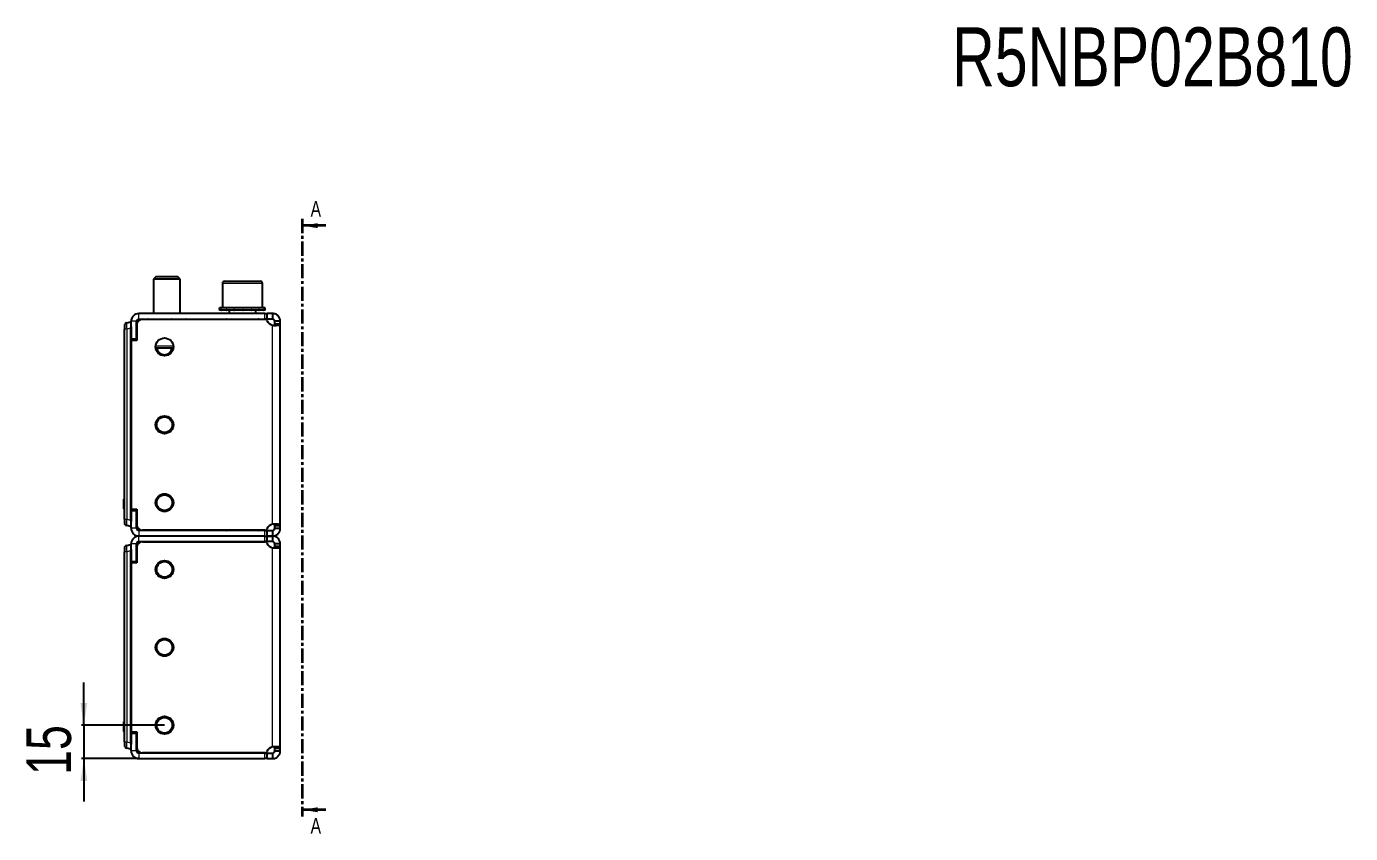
# Model space of a CAD drawing. Header units: millimetres. Extents: x 0 to 2835, y -808 to 618.
# Drawn here: x 903 to 1497, y 256 to 618 of the extents above; entities that cross this region are included whole.
import ezdxf

# ---------------------------------------------------------------- set-up
doc = ezdxf.new("R2010")
doc.units = ezdxf.units.MM
doc.linetypes.add('CENTER', pattern=[10.16, 6.35, -1.27, 1.27, -1.27])
doc.layers.add('FORMAT', color=7, linetype='Continuous')
doc.styles.add('SLDTEXTSTYLE0', font='TXT', dxfattribs={"width": 0.75})
doc.dimstyles.new('SLDDIMSTYLE1', dxfattribs={"dimtxt": 20, "dimasz": 10, "dimexe": 0, "dimexo": 0.0625, "dimgap": 5, "dimtad": 2, "dimdec": 1, "dimrnd": 1e-09, "dimzin": 12, "dimdsep": 46, "dimtxsty": 'SLDTEXTSTYLE0', "dimsah": 1, "dimcen": 0.09, "dimadec": 0, "dimazin": 3, "dimtfac": 1, "dimtmove": 0, "dimatfit": 0, "dimfxl": 0, "dimfrac": 2, "dimtolj": 1, "dimtzin": 12, "dimarcsym": 0})

# ---------------------------------------------------------------- blocks, each defined once
blk = doc.blocks.new('_D_3')
at = {"layer": 'FORMAT'}
for p, q in [((928.48, 304.39), (928.48, 323.62)), ((964.67, 304.39), (927.48, 304.39)), ((928.48, 304.39), (928.48, 289.39)), ((953.17, 289.39), (927.48, 289.39)), ((928.48, 289.39), (928.48, 270.16))]:
    blk.add_line(p, q, dxfattribs=at)
for points in [[(928.48, 304.39), (930.02, 314.39), (926.94, 314.39)], [(928.48, 289.39), (926.94, 279.39), (930.02, 279.39)]]:
    blk.add_solid(points, dxfattribs=at)
at = {"layer": 'FORMAT', "insert": (902.7, 282.11), "char_height": 20, "attachment_point": 1, "rotation": 90, "style": 'SLDTEXTSTYLE0'}
blk.add_mtext('15', dxfattribs=at)

msp = doc.modelspace()

# ---------------------------------------------------------------- linework, layer by layer
at = {"color": 7, "linetype": 'CENTER', "lineweight": 35}
msp.add_line((1026.55, 531.87), (1026.55, 263.4), dxfattribs=at)
at = {"color": 7, "linetype": 'Continuous', "lineweight": 35}
for p, q in [((1037.19, 528.87), (1026.55, 528.87)), ((1037.19, 266.4), (1026.55, 266.4))]:
    msp.add_line(p, q, dxfattribs=at)
at = {"color": 7, "linetype": 'Continuous', "lineweight": 25}
for p, q in [((960.76, 505.89), (959.68, 504.82)), ((970.61, 505.89), (960.76, 505.89)), ((971.68, 504.82), (970.61, 505.89)), ((959.68, 504.82), (959.68, 489.39)), ((971.68, 504.82), (959.68, 504.82)), ((971.68, 489.39), (971.68, 504.82)), ((990.68, 502.89), (990.68, 491.89)), ((991.68, 503.89), (1007.68, 503.89)), ((1007.68, 503.89), (1007.68, 503.89)), ((1008.68, 491.89), (1008.68, 502.89)), ((1009.78, 489.39), (953.18, 489.39)), ((989.43, 491.89), (989.43, 490.89)), ((989.43, 491.89), (989.44, 491.89)), ((989.43, 490.89), (989.44, 490.89)), ((989.44, 491.89), (989.44, 491.64)), ((990.27, 491.89), (989.44, 491.89)), ((989.44, 490.89), (989.44, 491.14)), ((990.27, 490.89), (989.44, 490.89)), ((990.27, 491.89), (990.37, 491.89)), ((990.27, 490.89), (990.37, 490.89)), ((990.37, 491.89), (990.37, 491.64)), ((992.54, 491.89), (990.37, 491.89)), ((990.37, 490.89), (990.37, 491.14)), ((992.54, 490.89), (990.37, 490.89)), ((992.54, 491.89), (992.72, 491.89)), ((992.54, 490.89), (992.72, 490.89)), ((992.72, 491.89), (992.72, 491.64)), ((995.9, 491.89), (992.72, 491.89)), ((992.72, 490.89), (992.72, 491.14)), ((995.9, 490.89), (992.72, 490.89)), ((993.68, 490.89), (993.68, 489.39)), ((995.9, 491.89), (996.13, 491.89)), ((995.9, 490.89), (996.13, 490.89)), ((996.13, 491.89), (996.13, 491.64)), ((999.83, 491.89), (996.13, 491.89)), ((996.13, 490.89), (996.13, 491.14)), ((999.83, 490.89), (996.13, 490.89)), ((999.83, 491.89), (1000.07, 491.89)), ((999.83, 491.89), (999.9, 491.89)), ((999.83, 490.89), (999.98, 490.89)), ((999.98, 490.89), (1000.08, 490.89)), ((1000.03, 491.89), (1000.08, 491.89)), ((1000.08, 491.89), (1000.08, 491.64)), ((1003.74, 491.89), (1000.08, 491.89)), ((1000.08, 490.89), (1000.08, 491.14)), ((1003.74, 490.89), (1000.08, 490.89)), ((1003.74, 491.89), (1003.97, 491.89)), ((1003.74, 490.89), (1003.97, 490.89)), ((1003.97, 491.89), (1003.97, 491.64)), ((1007.03, 491.89), (1003.97, 491.89)), ((1003.97, 490.89), (1003.97, 491.14)), ((1007.03, 490.89), (1003.97, 490.89)), ((1005.68, 489.39), (1005.68, 490.89)), ((1007.03, 491.89), (1007.2, 491.89)), ((1007.03, 490.89), (1007.2, 490.89)), ((1007.2, 491.89), (1007.2, 491.64)), ((1009.21, 491.89), (1007.2, 491.89)), ((1007.2, 490.89), (1007.2, 491.14)), ((1009.21, 490.89), (1007.2, 490.89)), ((1009.21, 491.89), (1009.3, 491.89)), ((1009.21, 490.89), (1009.3, 490.89)), ((1009.3, 491.89), (1009.3, 491.64)), ((1009.93, 491.89), (1009.3, 491.89)), ((1009.3, 490.89), (1009.3, 491.14)), ((1009.93, 490.89), (1009.3, 490.89)), ((1009.78, 489.39), (1010.78, 489.39)), ((1009.93, 490.89), (1009.93, 491.89)), ((1010.78, 486.89), (1010.78, 489.39)), ((1013.18, 489.39), (1010.78, 489.39)), ((1013.18, 489.39), (1013.18, 486.89)), ((946.68, 483.74), (946.68, 482.29)), ((946.68, 407.84), (946.68, 482.29)), ((947.79, 485.19), (949.48, 485.64)), ((949.48, 485.64), (949.68, 485.64)), ((949.48, 482.74), (949.48, 396.54)), ((949.68, 477.94), (949.68, 485.89)), ((949.68, 483.37), (949.68, 395.92)), ((952.18, 477.94), (952.18, 485.89)), ((952.28, 484.29), (952.28, 477.29)), ((953.18, 486.89), (1009.78, 486.89)), ((954.78, 486.79), (1009.76, 486.79)), ((955.43, 486.89), (955.43, 486.79)), ((955.72, 486.89), (955.72, 486.79)), ((957.41, 486.89), (957.41, 486.79)), ((960.36, 486.89), (960.36, 486.79)), ((964.12, 486.89), (964.12, 486.79)), ((968.11, 486.89), (968.11, 486.79)), ((971.74, 486.89), (971.74, 486.79)), ((974.44, 486.89), (974.44, 486.79)), ((975.81, 486.89), (975.81, 486.79)), ((975.93, 486.79), (975.93, 486.89)), ((1010.78, 486.89), (1009.78, 486.89)), ((1013.18, 486.89), (1010.78, 486.89)), ((1016.68, 485.89), (1014.18, 485.89)), ((1014.18, 484.67), (1014.18, 485.89)), ((1016.68, 484.67), (1014.18, 484.67)), ((1016.68, 484.67), (1016.68, 485.89)), ((1016.68, 394.11), (1016.68, 484.67)), ((949.68, 477.94), (952.18, 477.94)), ((949.68, 401.49), (949.68, 477.29)), ((952.28, 477.29), (949.68, 477.29)), ((952.28, 478.87), (952.18, 478.66)), ((968.65, 473.89), (960.71, 473.89)), ((946.48, 405.9), (946.68, 405.9)), ((946.48, 405.55), (946.68, 405.55)), ((946.48, 404.82), (946.48, 405.55)), ((946.48, 404.82), (946.68, 404.82)), ((946.68, 399.64), (946.68, 407.84)), ((946.48, 403.87), (946.48, 403.98)), ((946.48, 402.42), (946.68, 402.42)), ((946.48, 401.88), (946.48, 402.42)), ((946.48, 401.88), (946.68, 401.88)), ((946.48, 401.59), (946.68, 401.59)), ((946.68, 396.99), (946.68, 399.64)), ((949.68, 401.49), (952.28, 401.49)), ((949.68, 392.89), (949.68, 400.84)), ((949.68, 400.84), (952.18, 400.84)), ((952.18, 392.89), (952.18, 400.84)), ((952.28, 400.41), (952.18, 400.63)), ((952.28, 401.49), (952.28, 394.49)), ((946.68, 396.99), (946.68, 395.54)), ((949.48, 393.64), (947.79, 394.09)), ((949.68, 393.64), (949.48, 393.64)), ((1014.18, 394.11), (1016.68, 394.11)), ((1014.18, 392.89), (1014.18, 394.11)), ((1014.18, 392.89), (1016.68, 392.89)), ((1016.68, 392.89), (1016.68, 394.11)), ((1009.78, 391.89), (953.18, 391.89)), ((1009.78, 389.39), (953.18, 389.39)), ((953.18, 386.89), (1009.78, 386.89)), ((1009.76, 391.99), (954.78, 391.99)), ((954.78, 386.79), (1009.76, 386.79)), ((1009.78, 391.89), (1010.78, 391.89)), ((1009.78, 389.39), (1010.78, 389.39)), ((1010.78, 386.89), (1009.78, 386.89)), ((1010.78, 389.39), (1010.78, 391.89)), ((1010.78, 391.89), (1013.18, 391.89)), ((1010.78, 386.89), (1010.78, 389.39)), ((1013.18, 389.39), (1010.78, 389.39)), ((1010.78, 389.39), (1013.18, 389.39)), ((1013.18, 386.89), (1010.78, 386.89)), ((1013.18, 391.89), (1013.18, 389.39)), ((1013.18, 389.39), (1013.18, 386.89)), ((946.68, 383.74), (946.68, 382.29)), ((946.68, 307.84), (946.68, 382.29)), ((947.79, 385.19), (949.48, 385.64)), ((949.48, 385.64), (949.68, 385.64)), ((949.48, 382.74), (949.48, 296.54)), ((949.68, 377.94), (949.68, 385.89)), ((949.68, 383.37), (949.68, 295.92)), ((952.18, 377.94), (952.18, 385.89)), ((952.28, 384.29), (952.28, 377.29)), ((1016.68, 385.89), (1014.18, 385.89)), ((1014.18, 384.67), (1014.18, 385.89)), ((1016.68, 384.67), (1014.18, 384.67)), ((1016.68, 384.67), (1016.68, 385.89)), ((1016.68, 294.11), (1016.68, 384.67)), ((949.68, 377.94), (952.18, 377.94)), ((949.68, 301.49), (949.68, 377.29)), ((952.28, 377.29), (949.68, 377.29)), ((952.28, 378.87), (952.18, 378.66)), ((946.48, 305.9), (946.68, 305.9)), ((946.48, 305.55), (946.68, 305.55)), ((946.48, 304.82), (946.48, 305.55)), ((946.48, 304.82), (946.68, 304.82)), ((946.48, 303.87), (946.48, 303.98)), ((946.68, 299.64), (946.68, 307.84)), ((946.48, 302.42), (946.68, 302.42)), ((946.48, 301.88), (946.48, 302.42)), ((946.48, 301.88), (946.68, 301.88)), ((946.48, 301.59), (946.68, 301.59)), ((946.68, 296.99), (946.68, 299.64)), ((949.68, 301.49), (952.28, 301.49)), ((949.68, 292.89), (949.68, 300.84)), ((949.68, 300.84), (952.18, 300.84)), ((952.18, 292.89), (952.18, 300.84)), ((952.28, 300.41), (952.18, 300.63)), ((952.28, 301.49), (952.28, 294.49)), ((946.68, 296.99), (946.68, 295.54)), ((949.48, 293.64), (947.79, 294.09)), ((949.68, 293.64), (949.48, 293.64)), ((1009.78, 291.89), (953.18, 291.89)), ((1009.76, 291.99), (954.78, 291.99)), ((1009.78, 291.89), (1010.78, 291.89)), ((1010.78, 289.39), (1010.78, 291.89)), ((1010.78, 291.89), (1013.18, 291.89)), ((1013.18, 291.89), (1013.18, 289.39)), ((1014.18, 294.11), (1016.68, 294.11)), ((1014.18, 292.89), (1014.18, 294.11)), ((1014.18, 292.89), (1016.68, 292.89)), ((1016.68, 292.89), (1016.68, 294.11)), ((953.18, 289.39), (1009.78, 289.39)), ((1010.78, 289.39), (1009.78, 289.39)), ((1010.78, 289.39), (1013.18, 289.39))]:
    msp.add_line(p, q, dxfattribs=at)
at = {"color": 8, "linetype": 'Continuous', "lineweight": 18}
for p, q in [((1008.68, 502.89), (990.68, 502.89)), ((953.18, 486.89), (953.18, 489.39)), ((1009.78, 486.89), (1009.78, 489.39)), ((947.79, 482.29), (946.68, 482.29)), ((949.48, 482.74), (947.79, 482.29)), ((947.79, 482.29), (947.79, 396.99)), ((952.18, 485.89), (949.68, 485.89)), ((1013.18, 394.67), (1013.18, 484.12)), ((949.88, 477.94), (949.88, 477.29)), ((960.71, 474.89), (968.65, 474.89)), ((946.48, 403.7), (946.68, 403.7)), ((949.88, 401.49), (949.88, 400.84)), ((946.68, 396.99), (947.79, 396.99)), ((947.79, 396.99), (949.48, 396.54)), ((952.18, 392.89), (949.68, 392.89)), ((953.18, 391.89), (953.18, 389.39)), ((953.18, 386.89), (953.18, 389.39)), ((1009.78, 389.39), (1009.78, 391.89)), ((1009.78, 386.89), (1009.78, 389.39)), ((947.79, 382.29), (946.68, 382.29)), ((949.48, 382.74), (947.79, 382.29)), ((947.79, 382.29), (947.79, 296.99)), ((952.18, 385.89), (949.68, 385.89)), ((1013.18, 294.67), (1013.18, 384.12)), ((949.88, 377.94), (949.88, 377.29)), ((946.48, 303.7), (946.68, 303.7)), ((949.88, 301.49), (949.88, 300.84)), ((946.68, 296.99), (947.79, 296.99)), ((947.79, 296.99), (949.48, 296.54)), ((952.18, 292.89), (949.68, 292.89)), ((953.18, 291.89), (953.18, 289.39)), ((1009.78, 289.39), (1009.78, 291.89))]:
    msp.add_line(p, q, dxfattribs=at)
at = {"color": 7, "linetype": 'Continuous', "lineweight": 25}
for centre, radius in [((964.68, 474.39), 4), ((964.68, 439.39), 4), ((964.68, 439.39), 3.5), ((964.68, 404.39), 4), ((964.68, 404.39), 3.5), ((964.68, 374.39), 4), ((964.68, 374.39), 3.5), ((964.68, 339.39), 4), ((964.68, 339.39), 3.5), ((964.68, 304.39), 4), ((964.68, 304.39), 3.5)]:
    msp.add_circle(centre, radius, dxfattribs=at)
for centre, radius, start, end in [((991.68, 502.89), 1, 90, 180), ((1007.68, 502.89), 1, 0, 90), ((953.18, 485.89), 3.5, 90, 180), ((948.18, 483.74), 1.5, 105, 180), ((953.18, 485.89), 1, 90, 180), ((954.78, 484.29), 2.5, 90, 180), ((992.33, 486.54), 0.35, 45.58469, 90), ((1007.03, 486.54), 0.35, 90, 134.41531), ((1009.76, 485.79), 1, 22.88538, 90), ((1013.9, 487.54), 3.5, 202.88538, 258.10519), ((964.68, 474.39), 3.5, 188.21321, 351.78679), ((948.18, 395.54), 1.5, 180, 255), ((953.18, 392.89), 3.5, 180, 270), ((953.18, 392.89), 1, 180, 270), ((954.78, 394.49), 2.5, 180, 270), ((1009.76, 392.99), 1, 270, 337.11462), ((1013.9, 391.24), 3.5, 101.89481, 157.11462), ((953.18, 385.89), 3.5, 90, 180), ((953.18, 385.89), 1, 90, 180), ((954.78, 384.29), 2.5, 90, 180), ((992.33, 392.24), 0.35, 270, 314.41531), ((992.33, 386.54), 0.35, 45.58469, 90), ((1007.03, 392.24), 0.35, 225.58469, 270), ((1007.03, 386.54), 0.35, 90, 134.41531), ((1009.76, 385.79), 1, 22.88538, 90), ((948.18, 383.74), 1.5, 105, 180), ((1013.9, 387.54), 3.5, 202.88538, 258.10519), ((948.18, 295.54), 1.5, 180, 255), ((953.18, 292.89), 3.5, 180, 270), ((953.18, 292.89), 1, 180, 270), ((954.78, 294.49), 2.5, 180, 270), ((992.33, 292.24), 0.35, 270, 314.41531), ((1007.03, 292.24), 0.35, 225.58469, 270), ((1009.76, 292.99), 1, 270, 337.11462), ((1013.9, 291.24), 3.5, 101.89481, 157.11462)]:
    msp.add_arc(centre, radius, start, end, dxfattribs=at)
at = {"color": 8, "linetype": 'Continuous', "lineweight": 18}
for centre, major_axis, start_param, end_param in [((948.18, 482.19), (-0.38, 3), 0.016741, 1.520499), ((948.18, 397.1), (0.38, 3), 1.621093, 3.124852), ((948.18, 382.19), (-0.38, 3), 0.016741, 1.520499), ((948.18, 297.1), (0.38, 3), 1.621093, 3.124852)]:
    msp.add_ellipse(centre, major_axis=major_axis, ratio=0.123038, start_param=start_param, end_param=end_param, dxfattribs=at)
at = {"color": 7, "linetype": 'Continuous', "lineweight": 25}
for centre, major_axis, start_param, end_param in [((961.07, 485.64), (-11.57, -3.1), 6.030113, 6.216148), ((961.07, 393.64), (-11.57, 3.1), 0.067037, 0.253072), ((961.07, 385.64), (-11.57, -3.1), 6.030113, 6.216148), ((961.07, 293.64), (-11.57, 3.1), 0.067037, 0.253072)]:
    msp.add_ellipse(centre, major_axis=major_axis, ratio=0.250563, start_param=start_param, end_param=end_param, dxfattribs=at)
for points, knots in [([(989.44, 491.64), (989.44, 491.68), (989.44, 491.75), (989.43, 491.83), (989.43, 491.87), (989.43, 491.89)], [0, 0, 0, 0, 0.499981, 0.749988, 1, 1, 1, 1]), ([(989.43, 490.89), (989.43, 490.91), (989.43, 490.95), (989.44, 491.04), (989.44, 491.1), (989.44, 491.14)], [0, 0, 0, 0, 0.25014, 0.50028, 1, 1, 1, 1]), ([(990.37, 491.64), (990.35, 491.68), (990.33, 491.75), (990.29, 491.83), (990.28, 491.87), (990.27, 491.89)], [0, 0, 0, 0, 0.4999808, 0.7499881, 1, 1, 1, 1]), ([(990.27, 490.89), (990.28, 490.91), (990.29, 490.95), (990.33, 491.04), (990.35, 491.1), (990.37, 491.14)], [0, 0, 0, 0, 0.25014, 0.50028, 1, 1, 1, 1]), ([(992.72, 491.64), (992.69, 491.68), (992.64, 491.75), (992.58, 491.83), (992.55, 491.87), (992.54, 491.89)], [0, 0, 0, 0, 0.499981, 0.749988, 1, 1, 1, 1]), ([(992.54, 490.89), (992.55, 490.91), (992.58, 490.95), (992.64, 491.04), (992.69, 491.1), (992.72, 491.14)], [0, 0, 0, 0, 0.25014, 0.50028, 1, 1, 1, 1]), ([(996.13, 491.64), (996.09, 491.68), (996.03, 491.75), (995.95, 491.83), (995.91, 491.87), (995.9, 491.89)], [0, 0, 0, 0, 0.499981, 0.749988, 1, 1, 1, 1]), ([(995.9, 490.89), (995.91, 490.91), (995.95, 490.95), (996.03, 491.04), (996.09, 491.1), (996.13, 491.14)], [0, 0, 0, 0, 0.25014, 0.50028, 1, 1, 1, 1]), ([(1000.08, 491.64), (1000.04, 491.68), (999.97, 491.75), (999.89, 491.83), (999.85, 491.87), (999.83, 491.89)], [0, 0, 0, 0, 0.499981, 0.749988, 1, 1, 1, 1]), ([(999.83, 490.89), (999.85, 490.91), (999.89, 490.95), (999.97, 491.04), (1000.04, 491.1), (1000.08, 491.14)], [0, 0, 0, 0, 0.25014, 0.50028, 1, 1, 1, 1]), ([(1000.08, 491.64), (1000.06, 491.71), (1000.03, 491.84), (1000, 491.88), (999.98, 491.89)], [0, 0, 0, 0, 0.561794, 1, 1, 1, 1]), ([(1000.08, 491.14), (1000.06, 491.07), (1000.03, 490.94), (1000, 490.91), (999.98, 490.89)], [0, 0, 0, 0, 0.561794, 1, 1, 1, 1]), ([(1003.97, 491.64), (1003.93, 491.68), (1003.87, 491.75), (1003.8, 491.83), (1003.76, 491.87), (1003.74, 491.89)], [0, 0, 0, 0, 0.499981, 0.749988, 1, 1, 1, 1]), ([(1003.74, 490.89), (1003.76, 490.91), (1003.8, 490.95), (1003.87, 491.04), (1003.93, 491.1), (1003.97, 491.14)], [0, 0, 0, 0, 0.25014, 0.50028, 1, 1, 1, 1]), ([(1007.2, 491.64), (1007.18, 491.68), (1007.13, 491.75), (1007.08, 491.83), (1007.05, 491.87), (1007.03, 491.89)], [0, 0, 0, 0, 0.499981, 0.749988, 1, 1, 1, 1]), ([(1007.03, 490.89), (1007.05, 490.91), (1007.08, 490.95), (1007.13, 491.04), (1007.18, 491.1), (1007.2, 491.14)], [0, 0, 0, 0, 0.25014, 0.50028, 1, 1, 1, 1]), ([(1009.3, 491.64), (1009.28, 491.68), (1009.26, 491.75), (1009.23, 491.83), (1009.22, 491.87), (1009.21, 491.89)], [0, 0, 0, 0, 0.4999808, 0.7499881, 1, 1, 1, 1]), ([(1009.21, 490.89), (1009.22, 490.91), (1009.23, 490.95), (1009.26, 491.04), (1009.28, 491.1), (1009.3, 491.14)], [0, 0, 0, 0, 0.25014, 0.50028, 1, 1, 1, 1]), ([(1016.68, 485.89), (1016.67, 486.15), (1016.63, 486.64), (1016.35, 487.46), (1015.89, 488.17), (1015.26, 488.74), (1014.64, 489.1), (1013.94, 489.34), (1013.44, 489.37), (1013.18, 489.39)], [0, 0, 0, 0, 0.144067, 0.271276, 0.474907, 0.597997, 0.726338, 0.860245, 1, 1, 1, 1]), ([(955.69, 486.79), (955.69, 486.8), (955.68, 486.84), (955.67, 486.87), (955.67, 486.89)], [0, 0, 0, 0, 0.374848, 1, 1, 1, 1]), ([(957.32, 486.79), (957.32, 486.8), (957.3, 486.84), (957.28, 486.87), (957.27, 486.89)], [0, 0, 0, 0, 0.374848, 1, 1, 1, 1]), ([(960.23, 486.79), (960.22, 486.8), (960.19, 486.84), (960.16, 486.87), (960.15, 486.89)], [0, 0, 0, 0, 0.374848, 1, 1, 1, 1]), ([(963.97, 486.79), (963.96, 486.8), (963.92, 486.84), (963.89, 486.87), (963.87, 486.89)], [0, 0, 0, 0, 0.374848, 1, 1, 1, 1]), ([(967.97, 486.79), (967.95, 486.8), (967.92, 486.84), (967.89, 486.87), (967.87, 486.89)], [0, 0, 0, 0, 0.374848, 1, 1, 1, 1]), ([(971.62, 486.79), (971.61, 486.8), (971.58, 486.84), (971.55, 486.87), (971.53, 486.89)], [0, 0, 0, 0, 0.374848, 1, 1, 1, 1]), ([(974.36, 486.79), (974.36, 486.8), (974.34, 486.84), (974.32, 486.87), (974.31, 486.89)], [0, 0, 0, 0, 0.374848, 1, 1, 1, 1]), ([(975.79, 486.79), (975.79, 486.8), (975.78, 486.84), (975.77, 486.87), (975.77, 486.89)], [0, 0, 0, 0, 0.374848, 1, 1, 1, 1]), ([(1014.18, 485.89), (1014.17, 486.03), (1014.15, 486.22), (1014.02, 486.44), (1013.91, 486.58), (1013.78, 486.7), (1013.6, 486.81), (1013.39, 486.88), (1013.26, 486.89), (1013.18, 486.89)], [0, 0, 0, 0, 0.294103, 0.406373, 0.497014, 0.611853, 0.731691, 0.860101, 1, 1, 1, 1]), ([(1013.18, 484.12), (1013.5, 484.1), (1014.09, 484.07), (1015.03, 484.06), (1015.9, 484.1), (1016.56, 484.31), (1016.64, 484.55), (1016.68, 484.67)], [0, 0, 0, 0, 0.17084, 0.319217, 0.548103, 0.767822, 1, 1, 1, 1]), ([(1013.66, 484.07), (1013.66, 484.07), (1013.73, 484.06), (1013.83, 484.08), (1013.96, 484.12), (1014.05, 484.21), (1014.16, 484.38), (1014.17, 484.55), (1014.18, 484.67)], [0, 0, 0, 0, 0.010499, 0.167595, 0.301027, 0.450649, 0.615637, 1, 1, 1, 1]), ([(946.48, 405.55), (946.48, 405.66), (946.48, 405.86), (946.48, 405.89), (946.48, 405.9)], [0, 0, 0, 0, 0.5368, 1, 1, 1, 1]), ([(946.48, 403.7), (946.48, 403.86), (946.48, 404.2), (946.48, 404.62), (946.48, 404.8), (946.48, 404.89)], [0, 0, 0, 0, 0.346986, 0.702168, 1, 1, 1, 1]), ([(946.48, 402.54), (946.48, 402.57), (946.48, 402.7), (946.48, 403.11), (946.48, 403.5), (946.48, 403.7)], [0, 0, 0, 0, 0.136302, 0.576865, 1, 1, 1, 1]), ([(946.48, 401.59), (946.48, 401.6), (946.48, 401.63), (946.48, 401.8), (946.48, 401.88)], [0, 0, 0, 0, 0.577653, 1, 1, 1, 1]), ([(1016.68, 394.11), (1016.63, 394.24), (1016.54, 394.46), (1015.97, 394.65), (1015.37, 394.72), (1014.74, 394.74), (1014, 394.73), (1013.46, 394.69), (1013.18, 394.67)], [0, 0, 0, 0, 0.254149, 0.448213, 0.574908, 0.708872, 0.850468, 1, 1, 1, 1]), ([(1013.18, 391.89), (1013.27, 391.9), (1013.42, 391.91), (1013.63, 391.99), (1013.79, 392.09), (1013.93, 392.22), (1014.03, 392.36), (1014.15, 392.59), (1014.17, 392.77), (1014.18, 392.89)], [0, 0, 0, 0, 0.156786, 0.290809, 0.403501, 0.497298, 0.607133, 0.726181, 1, 1, 1, 1]), ([(1013.18, 389.39), (1013.48, 389.41), (1014.03, 389.45), (1014.93, 389.81), (1015.81, 390.47), (1016.54, 391.58), (1016.63, 392.45), (1016.68, 392.89)], [0, 0, 0, 0, 0.16069, 0.3013121, 0.5219513, 0.7535732, 1, 1, 1, 1]), ([(1014.18, 394.11), (1014.17, 394.23), (1014.15, 394.44), (1014, 394.65), (1013.86, 394.69), (1013.82, 394.71)], [0, 0, 0, 0, 0.488232, 0.819706, 1, 1, 1, 1]), ([(1016.68, 385.89), (1016.67, 386.15), (1016.63, 386.64), (1016.35, 387.46), (1015.89, 388.17), (1015.26, 388.74), (1014.64, 389.1), (1013.94, 389.34), (1013.44, 389.37), (1013.18, 389.39)], [0, 0, 0, 0, 0.144067, 0.271276, 0.474907, 0.597997, 0.726338, 0.860245, 1, 1, 1, 1]), ([(1014.18, 385.89), (1014.17, 386.03), (1014.15, 386.22), (1014.02, 386.44), (1013.91, 386.58), (1013.78, 386.7), (1013.6, 386.81), (1013.39, 386.88), (1013.26, 386.89), (1013.18, 386.89)], [0, 0, 0, 0, 0.294103, 0.406373, 0.497014, 0.611853, 0.731691, 0.860101, 1, 1, 1, 1]), ([(1013.18, 384.12), (1013.5, 384.1), (1014.09, 384.07), (1015.03, 384.06), (1015.9, 384.1), (1016.56, 384.31), (1016.64, 384.55), (1016.68, 384.67)], [0, 0, 0, 0, 0.17084, 0.319217, 0.548103, 0.767822, 1, 1, 1, 1]), ([(1013.66, 384.07), (1013.66, 384.07), (1013.73, 384.06), (1013.83, 384.08), (1013.96, 384.12), (1014.05, 384.21), (1014.16, 384.38), (1014.17, 384.55), (1014.18, 384.67)], [0, 0, 0, 0, 0.010499, 0.167595, 0.301027, 0.450649, 0.615637, 1, 1, 1, 1]), ([(946.48, 305.55), (946.48, 305.66), (946.48, 305.86), (946.48, 305.89), (946.48, 305.9)], [0, 0, 0, 0, 0.5368, 1, 1, 1, 1]), ([(946.48, 303.7), (946.48, 303.86), (946.48, 304.2), (946.48, 304.62), (946.48, 304.8), (946.48, 304.89)], [0, 0, 0, 0, 0.346986, 0.702168, 1, 1, 1, 1]), ([(946.48, 302.54), (946.48, 302.57), (946.48, 302.7), (946.48, 303.11), (946.48, 303.5), (946.48, 303.7)], [0, 0, 0, 0, 0.136302, 0.576865, 1, 1, 1, 1]), ([(946.48, 301.59), (946.48, 301.6), (946.48, 301.63), (946.48, 301.8), (946.48, 301.88)], [0, 0, 0, 0, 0.5776526, 1, 1, 1, 1]), ([(1016.68, 294.11), (1016.63, 294.24), (1016.54, 294.46), (1015.97, 294.65), (1015.37, 294.72), (1014.74, 294.74), (1014, 294.73), (1013.46, 294.69), (1013.18, 294.67)], [0, 0, 0, 0, 0.254149, 0.448213, 0.574908, 0.708872, 0.850468, 1, 1, 1, 1]), ([(1013.18, 291.89), (1013.27, 291.9), (1013.42, 291.91), (1013.63, 291.99), (1013.79, 292.09), (1013.93, 292.22), (1014.03, 292.36), (1014.15, 292.59), (1014.17, 292.77), (1014.18, 292.89)], [0, 0, 0, 0, 0.156786, 0.290809, 0.403501, 0.497298, 0.607133, 0.726181, 1, 1, 1, 1]), ([(1013.18, 289.39), (1013.48, 289.41), (1014.03, 289.45), (1014.93, 289.81), (1015.81, 290.47), (1016.54, 291.58), (1016.63, 292.45), (1016.68, 292.89)], [0, 0, 0, 0, 0.16069, 0.301312, 0.521951, 0.753573, 1, 1, 1, 1]), ([(1014.18, 294.11), (1014.17, 294.23), (1014.15, 294.44), (1014, 294.65), (1013.86, 294.69), (1013.82, 294.71)], [0, 0, 0, 0, 0.488232, 0.819706, 1, 1, 1, 1])]:
    msp.add_open_spline(points, degree=3, knots=knots, dxfattribs=at)
at = {"color": 7, "linetype": 'Continuous', "lineweight": 35}
for points in [[(1026.55, 528.87), (1033.55, 527.75), (1033.55, 529.99)], [(1026.55, 266.4), (1033.55, 265.28), (1033.55, 267.52)]]:
    msp.add_solid(points, dxfattribs=at)

# ---------------------------------------------------------------- texts
at = {"color": 7, "linetype": 'Continuous', "char_height": 7, "attachment_point": 1, "style": 'SLDTEXTSTYLE0'}
for insert in [(1030.31, 539.91), (1030.31, 262.73)]:
    msp.add_mtext('A', dxfattribs=dict(at, insert=insert))
at = {"layer": 'FORMAT', "insert": (1318.43, 617.97), "char_height": 26.4583, "attachment_point": 1, "style": 'SLDTEXTSTYLE0'}
msp.add_mtext('R5NBP02B810', dxfattribs=at)

# ---------------------------------------------------------------- dimensions: what is measured, and where the dimension line sits
at = {"layer": 'FORMAT'}
dim = msp.add_linear_dim(base=(928.48, 289.39), p1=(964.68, 304.39), p2=(953.18, 289.39), angle=90, dimstyle='SLDDIMSTYLE1', dxfattribs=at)
dim.commit()
dim.dimension.update_dxf_attribs({"geometry": '_D_3', "text_midpoint": (928.48, 296.89), "dimtype": 160})

doc.saveas('drawing.dxf')
